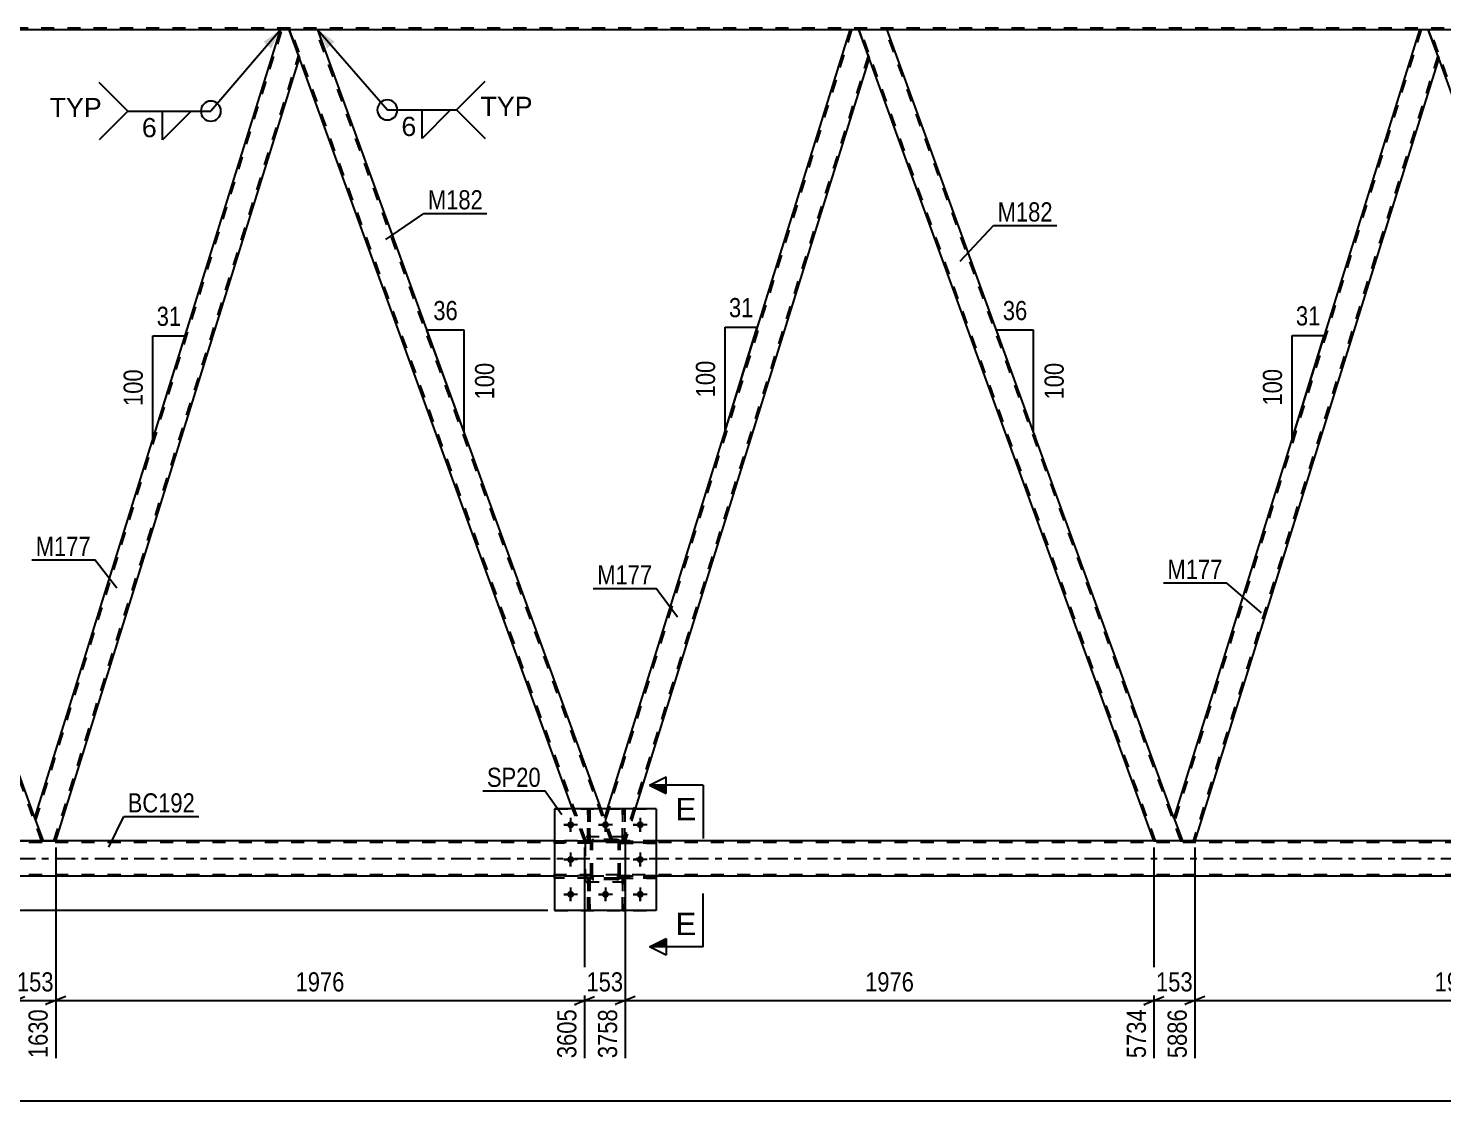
# Model space of a CAD drawing. Header units: millimetres. Extents: x 0 to 841, y 0 to 594.
# Drawn here: x 165.1 to 376.5, y 268.5 to 428.7 of the extents above; entities that cross this region are included whole.
import ezdxf

# ---------------------------------------------------------------- set-up
doc = ezdxf.new("R2010")
doc.units = ezdxf.units.MM
doc.linetypes.add('DXK_LINE_DOT2', pattern=[3.9198, 1.9599, -1.9599])
doc.linetypes.add('DXK_LINE_DOT3', pattern=[5.9187, 2.979, -0.9799, 0.9799, -0.9799])
doc.styles.add('Arial', font='ARIAL.TTF', dxfattribs={"height": 0.2})
doc.styles.add('Arial Narrow', font='ARIALN.TTF', dxfattribs={"height": 0.2})

# ---------------------------------------------------------------- blocks, each defined once
blk = doc.blocks.new('Part-122573991-3343 - 3261')
at = {"color": 7, "linetype": 'DXK_LINE_DOT2'}
for p, q in [((253.9, 296.91), (253.9, 301.74)), ((253.9, 301.74), (254.22, 301.74)), ((253.9, 301.14), (254.22, 301.14)), ((254.22, 301.74), (254.22, 296.91)), ((254.22, 296.91), (253.9, 296.91))]:
    blk.add_line(p, q, dxfattribs=at)
blk = doc.blocks.new('Part-122573991-3273 - 3261')
at = {"color": 7, "linetype": 'DXK_LINE_DOT2'}
for p, q in [((254.22, 301.74), (253.9, 301.74)), ((253.9, 301.74), (253.9, 296.91)), ((253.9, 301.14), (254.22, 301.14)), ((254.22, 296.91), (254.22, 301.74)), ((253.9, 296.91), (254.22, 296.91))]:
    blk.add_line(p, q, dxfattribs=at)
blk = doc.blocks.new('Part-122573991-3331 - 3261')
at = {"color": 7, "linetype": 'DXK_LINE_DOT2'}
for p, q in [((249.14, 302.07), (243.74, 302.07)), ((243.74, 301.75), (243.74, 302.07)), ((249.14, 301.75), (243.74, 301.75)), ((248.54, 301.75), (248.54, 302.07)), ((249.14, 302.07), (249.14, 301.75))]:
    blk.add_line(p, q, dxfattribs=at)
blk = doc.blocks.new('Part-122573991-3268 - 3261')
at = {"color": 7, "linetype": 'DXK_LINE_DOT2'}
for p, q in [((249.14, 307.27), (243.74, 307.27)), ((243.74, 307.27), (243.74, 306.95)), ((249.14, 306.95), (243.74, 306.95)), ((248.54, 306.95), (248.54, 307.27)), ((249.14, 306.95), (249.14, 307.27))]:
    blk.add_line(p, q, dxfattribs=at)
blk = doc.blocks.new('Part-122573991-3269 - 3261')
at = {"color": 7, "linetype": 'DXK_LINE_DOT2'}
for p, q in [((249.14, 302.07), (243.74, 302.07)), ((243.74, 302.07), (243.74, 301.75)), ((249.14, 301.75), (243.74, 301.75)), ((248.54, 301.75), (248.54, 302.07)), ((249.14, 301.75), (249.14, 302.07))]:
    blk.add_line(p, q, dxfattribs=at)
blk = doc.blocks.new('Part-122573991-3279 - 3261')
at = {"color": 2, "linetype": 'Continuous'}
for p, q in [((258.94, 312.11), (243.74, 312.11)), ((243.74, 312.11), (243.74, 296.91)), ((258.94, 312.11), (258.94, 296.91)), ((258.94, 296.91), (243.74, 296.91))]:
    blk.add_line(p, q, dxfattribs=at)
blk = doc.blocks.new('Bolt-122573991-3392 - 3261')
at = {"linetype": 'Continuous'}
for points in [[(246.66, 309.71, -1), (245.62, 309.71, -1)], [(251.86, 309.71, -1), (250.82, 309.71, -1)], [(257.06, 309.71, -1), (256.02, 309.71, -1)], [(246.66, 304.51, -1), (245.62, 304.51, -1)], [(257.06, 304.51, -1), (256.02, 304.51, -1)], [(246.66, 299.31, -1), (245.62, 299.31, -1)], [(251.86, 299.31, -1), (250.82, 299.31, -1)], [(257.06, 299.31, -1), (256.02, 299.31, -1)]]:
    blk.add_hatch(color=1, dxfattribs=at).paths.add_polyline_path(points)
at = {"color": 1, "linetype": 'Continuous'}
for p, q in [((247.18, 309.71), (245.1, 309.71)), ((246.14, 310.75), (246.14, 308.67)), ((252.38, 309.71), (250.3, 309.71)), ((251.34, 310.75), (251.34, 308.67)), ((257.58, 309.71), (255.5, 309.71)), ((256.54, 310.75), (256.54, 308.67)), ((247.18, 304.51), (245.1, 304.51)), ((246.14, 305.55), (246.14, 303.47)), ((257.58, 304.51), (255.5, 304.51)), ((256.54, 305.55), (256.54, 303.47)), ((246.14, 300.35), (246.14, 298.27)), ((251.34, 300.35), (251.34, 298.27)), ((256.54, 300.35), (256.54, 298.27)), ((247.18, 299.31), (245.1, 299.31)), ((252.38, 299.31), (250.3, 299.31)), ((257.58, 299.31), (255.5, 299.31))]:
    blk.add_line(p, q, dxfattribs=at)
blk = doc.blocks.new('Part-122573991-3328 - 3261')
at = {"color": 7, "linetype": 'DXK_LINE_DOT2'}
for p, q in [((249.14, 307.27), (243.74, 307.27)), ((243.74, 306.95), (243.74, 307.27)), ((249.14, 306.95), (243.74, 306.95)), ((248.54, 306.95), (248.54, 307.27)), ((249.14, 307.27), (249.14, 306.95))]:
    blk.add_line(p, q, dxfattribs=at)
blk = doc.blocks.new('Part-122573991-3353 - 3261')
at = {"color": 2, "linetype": 'Continuous'}
blk.add_line((254.22, 312.11), (253.9, 312.11), dxfattribs=at)
at = {"color": 7, "linetype": 'DXK_LINE_DOT2'}
for p, q in [((253.9, 312.11), (253.9, 307.26)), ((254.22, 307.26), (254.22, 312.11)), ((253.9, 307.86), (254.22, 307.86)), ((253.9, 307.26), (254.22, 307.26))]:
    blk.add_line(p, q, dxfattribs=at)
blk = doc.blocks.new('Part-122573991-3282 - 3261')
at = {"color": 2, "linetype": 'Continuous'}
blk.add_line((249.02, 312.11), (248.7, 312.11), dxfattribs=at)
at = {"color": 7, "linetype": 'DXK_LINE_DOT2'}
for p, q in [((248.7, 312.11), (248.7, 307.26)), ((249.02, 307.26), (249.02, 312.11)), ((248.7, 307.86), (249.02, 307.86)), ((248.7, 307.26), (249.02, 307.26))]:
    blk.add_line(p, q, dxfattribs=at)
blk = doc.blocks.new('Part-122573991-3664 - 3261')
at = {"color": 2, "linetype": 'Continuous'}
for p, q in [((208.33, 428.51), (204.07, 428.51)), ((250.7, 312.11), (208.33, 428.51)), ((246.44, 312.11), (205.62, 424.26))]:
    blk.add_line(p, q, dxfattribs=at)
at = {"color": 7, "linetype": 'DXK_LINE_DOT2'}
for p, q in [((204.07, 428.51), (205.62, 424.26)), ((248.45, 307.29), (204.33, 428.51)), ((252.19, 307.29), (208.07, 428.51)), ((248.19, 307.29), (246.44, 312.11)), ((252.45, 307.29), (250.7, 312.11)), ((252.45, 307.29), (248.19, 307.29))]:
    blk.add_line(p, q, dxfattribs=at)
blk = doc.blocks.new('Part-122573991-3295 - 3261')
at = {"color": 7, "linetype": 'DXK_LINE_DOT2'}
for p, q in [((249.14, 307.03), (249.18, 307.21)), ((249.18, 307.21), (249.14, 307.03)), ((249.14, 301.99), (249.14, 307.03)), ((249.38, 307.03), (249.4, 307.12)), ((249.38, 301.99), (249.38, 307.03)), ((249.4, 307.12), (249.45, 307.2)), ((249.44, 307.47), (249.62, 307.51)), ((249.62, 307.51), (249.44, 307.47)), ((249.45, 307.2), (249.53, 307.25)), ((249.53, 307.25), (249.62, 307.27)), ((253.06, 307.51), (249.62, 307.51)), ((249.62, 307.27), (253.06, 307.27)), ((253.06, 307.51), (253.25, 307.47)), ((253.25, 307.47), (253.06, 307.51)), ((253.06, 307.27), (253.16, 307.25)), ((253.16, 307.25), (253.23, 307.2)), ((253.23, 307.2), (253.29, 307.12)), ((253.29, 307.12), (253.3, 307.03)), ((253.3, 301.99), (253.3, 307.03)), ((253.51, 307.21), (253.54, 307.03)), ((253.54, 307.03), (253.51, 307.21)), ((253.54, 301.99), (253.54, 307.03)), ((249.18, 301.8), (249.14, 301.99)), ((249.14, 301.99), (249.18, 301.8)), ((249.4, 301.9), (249.38, 301.99)), ((249.45, 301.82), (249.4, 301.9)), ((249.62, 301.51), (249.44, 301.54)), ((249.44, 301.54), (249.62, 301.51)), ((249.53, 301.77), (249.45, 301.82)), ((249.62, 301.75), (249.53, 301.77)), ((253.06, 301.75), (249.62, 301.75)), ((253.06, 301.51), (249.62, 301.51)), ((253.16, 301.77), (253.06, 301.75)), ((253.25, 301.54), (253.06, 301.51)), ((253.06, 301.51), (253.25, 301.54)), ((253.23, 301.82), (253.16, 301.77)), ((253.29, 301.9), (253.23, 301.82)), ((253.3, 301.99), (253.29, 301.9)), ((253.54, 301.99), (253.51, 301.8)), ((253.51, 301.8), (253.54, 301.99))]:
    blk.add_line(p, q, dxfattribs=at)
at = {"color": 7, "linetype": 'DXK_LINE_DOT3'}
blk.add_line((251.34, 304.51), (251.34, 304.51), dxfattribs=at)
at = {"color": 7, "linetype": 'DXK_LINE_DOT2'}
for centre, start, end in [((249.62, 307.03), 112.5, 157.5), ((249.62, 307.03), 112.5, 157.5), ((253.06, 307.03), 22.5, 67.5), ((253.06, 307.03), 22.5, 67.5), ((249.62, 301.99), 202.5, 247.5), ((249.62, 301.99), 202.5, 247.5), ((253.06, 301.99), 292.5, 337.5), ((253.06, 301.99), 292.5, 337.5)]:
    blk.add_arc(centre, 0.48, start, end, dxfattribs=at)
blk = doc.blocks.new('Part-122573991-3302 - 3261')
at = {"color": 7, "linetype": 'DXK_LINE_DOT2'}
for p, q in [((253.54, 306.95), (253.54, 307.27)), ((253.54, 307.27), (258.94, 307.27)), ((258.94, 306.95), (253.54, 306.95)), ((254.14, 306.95), (254.14, 307.27)), ((258.94, 307.27), (258.94, 306.95))]:
    blk.add_line(p, q, dxfattribs=at)
blk = doc.blocks.new('Part-122573991-3306 - 3261')
at = {"color": 7, "linetype": 'DXK_LINE_DOT2'}
for p, q in [((243.74, 312.11), (258.94, 312.11)), ((243.74, 312.11), (243.74, 296.91)), ((258.94, 312.11), (258.94, 296.91)), ((243.74, 296.91), (258.94, 296.91))]:
    blk.add_line(p, q, dxfattribs=at)
blk = doc.blocks.new('Part-122573991-3307 - 3261')
at = {"color": 7, "linetype": 'DXK_LINE_DOT2'}
for p, q in [((249.14, 307.03), (249.18, 307.21)), ((249.18, 307.21), (249.14, 307.03)), ((249.14, 301.99), (249.14, 307.03)), ((249.38, 307.03), (249.4, 307.12)), ((249.38, 301.99), (249.38, 307.03)), ((249.4, 307.12), (249.45, 307.2)), ((249.44, 307.47), (249.62, 307.51)), ((249.62, 307.51), (249.44, 307.47)), ((249.45, 307.2), (249.53, 307.25)), ((249.53, 307.25), (249.62, 307.27)), ((253.06, 307.51), (249.62, 307.51)), ((249.62, 307.27), (253.06, 307.27)), ((253.06, 307.51), (253.25, 307.47)), ((253.25, 307.47), (253.06, 307.51)), ((253.06, 307.27), (253.16, 307.25)), ((253.16, 307.25), (253.23, 307.2)), ((253.23, 307.2), (253.29, 307.12)), ((253.29, 307.12), (253.3, 307.03)), ((253.3, 301.99), (253.3, 307.03)), ((253.51, 307.21), (253.54, 307.03)), ((253.54, 307.03), (253.51, 307.21)), ((253.54, 301.99), (253.54, 307.03)), ((249.18, 301.8), (249.14, 301.99)), ((249.14, 301.99), (249.18, 301.8)), ((249.4, 301.9), (249.38, 301.99)), ((249.45, 301.82), (249.4, 301.9)), ((249.62, 301.51), (249.44, 301.54)), ((249.44, 301.54), (249.62, 301.51)), ((249.53, 301.77), (249.45, 301.82)), ((249.62, 301.75), (249.53, 301.77)), ((253.06, 301.75), (249.62, 301.75)), ((253.06, 301.51), (249.62, 301.51)), ((253.16, 301.77), (253.06, 301.75)), ((253.25, 301.54), (253.06, 301.51)), ((253.06, 301.51), (253.25, 301.54)), ((253.23, 301.82), (253.16, 301.77)), ((253.29, 301.9), (253.23, 301.82)), ((253.3, 301.99), (253.29, 301.9)), ((253.54, 301.99), (253.51, 301.8)), ((253.51, 301.8), (253.54, 301.99))]:
    blk.add_line(p, q, dxfattribs=at)
at = {"color": 7, "linetype": 'DXK_LINE_DOT3'}
blk.add_line((251.34, 304.51), (251.34, 304.51), dxfattribs=at)
at = {"color": 7, "linetype": 'DXK_LINE_DOT2'}
for centre, start, end in [((249.62, 307.03), 112.5, 157.5), ((249.62, 307.03), 112.5, 157.5), ((253.06, 307.03), 22.5, 67.5), ((253.06, 307.03), 22.5, 67.5), ((249.62, 301.99), 202.5, 247.5), ((249.62, 301.99), 202.5, 247.5), ((253.06, 301.99), 292.5, 337.5), ((253.06, 301.99), 292.5, 337.5)]:
    blk.add_arc(centre, 0.48, start, end, dxfattribs=at)
blk = doc.blocks.new('Part-122573991-3308 - 3261')
at = {"color": 7, "linetype": 'DXK_LINE_DOT2'}
for p, q in [((254.34, 307.91), (248.34, 307.91)), ((248.34, 301.11), (248.34, 307.91)), ((254.34, 301.11), (254.34, 307.91)), ((254.34, 301.11), (248.34, 301.11))]:
    blk.add_line(p, q, dxfattribs=at)
blk = doc.blocks.new('Part-122573991-3391 - 3261')
at = {"color": 7, "linetype": 'DXK_LINE_DOT2'}
for p, q in [((756.93, 428.75), (58.4, 428.75)), ((208.33, 428.51), (202.75, 428.51)), ((719.13, 428.51), (287.89, 428.51)), ((293.46, 428.51), (287.89, 428.51)), ((378.6, 428.51), (373.02, 428.51))]:
    blk.add_line(p, q, dxfattribs=at)
at = {"color": 2, "linetype": 'Continuous'}
for p, q in [((202.75, 428.51), (123.2, 428.51)), ((287.89, 428.51), (208.33, 428.51)), ((373.02, 428.51), (293.46, 428.51))]:
    blk.add_line(p, q, dxfattribs=at)
blk = doc.blocks.new('Part-122573991-3316 - 3261')
at = {"color": 7, "linetype": 'DXK_LINE_DOT2'}
for p, q in [((258.94, 307.27), (253.54, 307.27)), ((253.54, 307.27), (253.54, 306.95)), ((253.54, 306.95), (258.94, 306.95)), ((254.14, 306.95), (254.14, 307.27)), ((258.94, 306.95), (258.94, 307.27))]:
    blk.add_line(p, q, dxfattribs=at)
blk = doc.blocks.new('Part-122573991-3432 - 3261')
at = {"color": 7, "linetype": 'DXK_LINE_DOT2'}
for p, q in [((254.34, 307.91), (248.34, 307.91)), ((248.34, 301.11), (248.34, 307.91)), ((254.34, 301.11), (254.34, 307.91)), ((254.34, 301.11), (248.34, 301.11))]:
    blk.add_line(p, q, dxfattribs=at)
blk = doc.blocks.new('Part-122573991-3319 - 3261')
at = {"color": 7, "linetype": 'DXK_LINE_DOT2'}
for p, q in [((258.94, 302.07), (253.54, 302.07)), ((253.54, 302.07), (253.54, 301.75)), ((253.54, 301.75), (258.94, 301.75)), ((254.14, 301.75), (254.14, 302.07)), ((258.94, 301.75), (258.94, 302.07))]:
    blk.add_line(p, q, dxfattribs=at)
blk = doc.blocks.new('Part-122573991-3322 - 3261')
at = {"color": 7, "linetype": 'DXK_LINE_DOT2'}
for p, q in [((248.7, 307.26), (248.7, 312.11)), ((248.7, 312.11), (249.02, 312.11)), ((249.02, 312.11), (249.02, 307.26)), ((248.7, 307.86), (249.02, 307.86)), ((249.02, 307.26), (248.7, 307.26))]:
    blk.add_line(p, q, dxfattribs=at)
blk = doc.blocks.new('Part-122573991-3325 - 3261')
at = {"color": 7, "linetype": 'DXK_LINE_DOT2'}
for p, q in [((253.54, 301.75), (253.54, 302.07)), ((253.54, 302.07), (258.94, 302.07)), ((258.94, 301.75), (253.54, 301.75)), ((254.14, 301.75), (254.14, 302.07)), ((258.94, 302.07), (258.94, 301.75))]:
    blk.add_line(p, q, dxfattribs=at)
blk = doc.blocks.new('Part-122573991-3338 - 3261')
at = {"color": 7, "linetype": 'DXK_LINE_DOT2'}
for p, q in [((249.02, 301.74), (248.7, 301.74)), ((248.7, 301.74), (248.7, 296.91)), ((248.7, 301.14), (249.02, 301.14)), ((249.02, 296.91), (249.02, 301.74)), ((248.7, 296.91), (249.02, 296.91))]:
    blk.add_line(p, q, dxfattribs=at)
blk = doc.blocks.new('Part-122573991-3349 - 3261')
at = {"color": 7, "linetype": 'DXK_LINE_DOT2'}
for p, q in [((253.9, 307.26), (253.9, 312.11)), ((253.9, 312.11), (254.22, 312.11)), ((254.22, 312.11), (254.22, 307.26)), ((253.9, 307.86), (254.22, 307.86)), ((254.22, 307.26), (253.9, 307.26))]:
    blk.add_line(p, q, dxfattribs=at)
blk = doc.blocks.new('Part-122573991-3360 - 3261')
at = {"color": 2, "linetype": 'Continuous'}
for p, q in [((293.46, 428.51), (289.21, 428.51)), ((336.32, 310.76), (293.46, 428.51)), ((333.33, 307.29), (290.75, 424.26))]:
    blk.add_line(p, q, dxfattribs=at)
at = {"color": 7, "linetype": 'DXK_LINE_DOT2'}
for p, q in [((289.21, 428.51), (290.75, 424.26)), ((333.58, 307.29), (289.46, 428.51)), ((337.33, 307.29), (293.21, 428.51)), ((337.58, 307.29), (336.32, 310.76)), ((333.33, 307.29), (337.58, 307.29))]:
    blk.add_line(p, q, dxfattribs=at)
blk = doc.blocks.new('Part-122573991-3374 - 3261')
at = {"color": 7, "linetype": 'DXK_LINE_DOT2'}
for p, q in [((248.7, 296.91), (248.7, 301.74)), ((248.7, 301.74), (249.02, 301.74)), ((248.7, 301.14), (249.02, 301.14)), ((249.02, 301.74), (249.02, 296.91)), ((249.02, 296.91), (248.7, 296.91))]:
    blk.add_line(p, q, dxfattribs=at)
blk = doc.blocks.new('Part-122573991-3397 - 3261')
at = {"color": 2, "linetype": 'Continuous'}
for p, q in [((123.2, 428.51), (118.94, 428.51)), ((118.94, 428.51), (163.06, 307.29)), ((166.05, 310.76), (123.2, 428.51))]:
    blk.add_line(p, q, dxfattribs=at)
at = {"color": 7, "linetype": 'DXK_LINE_DOT2'}
for p, q in [((163.31, 307.29), (119.19, 428.51)), ((167.06, 307.29), (122.94, 428.51)), ((167.32, 307.29), (166.05, 310.76)), ((163.06, 307.29), (167.32, 307.29))]:
    blk.add_line(p, q, dxfattribs=at)
blk = doc.blocks.new('Part-122573991-3416 - 3261')
at = {"color": 2, "linetype": 'Continuous'}
for p, q in [((243.74, 307.29), (103.97, 307.29)), ((499.15, 307.29), (258.94, 307.29)), ((243.74, 302.01), (103.97, 302.01)), ((499.15, 302.01), (258.94, 302.01))]:
    blk.add_line(p, q, dxfattribs=at)
at = {"color": 7, "linetype": 'DXK_LINE_DOT2'}
for p, q in [((778.62, 307.05), (103.97, 307.05)), ((258.94, 307.29), (243.74, 307.29)), ((778.62, 302.25), (103.97, 302.25)), ((258.94, 302.01), (243.74, 302.01))]:
    blk.add_line(p, q, dxfattribs=at)
at = {"color": 7, "linetype": 'DXK_LINE_DOT3'}
blk.add_line((103.97, 304.65), (778.62, 304.65), dxfattribs=at)
blk = doc.blocks.new('Part-122573991-3606 - 3261')
at = {"color": 2, "linetype": 'Continuous'}
for p, q in [((378.6, 428.51), (374.34, 428.51)), ((421.45, 310.76), (378.6, 428.51)), ((418.46, 307.29), (375.89, 424.26))]:
    blk.add_line(p, q, dxfattribs=at)
at = {"color": 7, "linetype": 'DXK_LINE_DOT2'}
for p, q in [((374.34, 428.51), (375.89, 424.26)), ((418.72, 307.29), (374.6, 428.51)), ((422.46, 307.29), (378.34, 428.51)), ((422.72, 307.29), (421.45, 310.76)), ((418.46, 307.29), (422.72, 307.29))]:
    blk.add_line(p, q, dxfattribs=at)
blk = doc.blocks.new('Part-122573991-3659 - 3261')
at = {"color": 7, "linetype": 'DXK_LINE_DOT2'}
for p, q in [((288.14, 428.51), (251.32, 310.39)), ((290.62, 424.63), (254.04, 307.29)), ((251.61, 312.11), (251.19, 310.76)), ((255.8, 312.11), (254.29, 307.29)), ((252.45, 307.29), (251.19, 310.76)), ((254.29, 307.29), (252.45, 307.29))]:
    blk.add_line(p, q, dxfattribs=at)
at = {"color": 2, "linetype": 'Continuous'}
for p, q in [((287.89, 428.51), (251.61, 312.11)), ((289.21, 428.51), (287.89, 428.51)), ((290.75, 424.26), (289.21, 428.51)), ((290.75, 424.26), (255.8, 312.11))]:
    blk.add_line(p, q, dxfattribs=at)
blk = doc.blocks.new('Part-122573991-3669 - 3261')
at = {"color": 2, "linetype": 'Continuous'}
for p, q in [((166.05, 310.76), (202.75, 428.51)), ((204.07, 428.51), (202.75, 428.51)), ((205.62, 424.26), (204.07, 428.51)), ((169.16, 307.29), (205.62, 424.26)), ((167.32, 307.29), (166.05, 310.76))]:
    blk.add_line(p, q, dxfattribs=at)
at = {"color": 7, "linetype": 'DXK_LINE_DOT2'}
for p, q in [((166.19, 310.39), (203.01, 428.51)), ((168.91, 307.29), (205.48, 424.63)), ((167.32, 307.29), (169.16, 307.29))]:
    blk.add_line(p, q, dxfattribs=at)
blk = doc.blocks.new('Bolt-122573991-3686 - 3261')
at = {"color": 1, "linetype": 'Continuous'}
for p, q in [((245.1, 309.71), (245.8, 309.71)), ((246.14, 310.75), (246.14, 310.06)), ((246.14, 308.67), (246.14, 309.36)), ((247.18, 309.71), (246.49, 309.71)), ((250.3, 309.71), (251, 309.71)), ((251.34, 310.75), (251.34, 310.06)), ((251.34, 308.67), (251.34, 309.36)), ((252.38, 309.71), (251.69, 309.71)), ((255.5, 309.71), (256.2, 309.71)), ((256.54, 310.75), (256.54, 310.06)), ((256.54, 308.67), (256.54, 309.36)), ((257.58, 309.71), (256.89, 309.71)), ((245.1, 304.51), (245.8, 304.51)), ((246.14, 305.55), (246.14, 304.86)), ((247.18, 304.51), (246.49, 304.51)), ((255.5, 304.51), (256.2, 304.51)), ((256.54, 305.55), (256.54, 304.86)), ((257.58, 304.51), (256.89, 304.51)), ((246.14, 303.47), (246.14, 304.16)), ((256.54, 303.47), (256.54, 304.16)), ((246.14, 300.35), (246.14, 299.66)), ((251.34, 300.35), (251.34, 299.66)), ((256.54, 300.35), (256.54, 299.66)), ((245.1, 299.31), (245.8, 299.31)), ((246.14, 298.27), (246.14, 298.96)), ((247.18, 299.31), (246.49, 299.31)), ((250.3, 299.31), (251, 299.31)), ((251.34, 298.27), (251.34, 298.96)), ((252.38, 299.31), (251.69, 299.31)), ((255.5, 299.31), (256.2, 299.31)), ((256.54, 298.27), (256.54, 298.96)), ((257.58, 299.31), (256.89, 299.31))]:
    blk.add_line(p, q, dxfattribs=at)
blk = doc.blocks.new('Part-122573991-3691 - 3261')
at = {"color": 2, "linetype": 'Continuous'}
for p, q in [((373.02, 428.51), (336.32, 310.76)), ((374.34, 428.51), (373.02, 428.51)), ((375.89, 424.26), (374.34, 428.51)), ((375.89, 424.26), (339.43, 307.29)), ((336.32, 310.76), (337.58, 307.29))]:
    blk.add_line(p, q, dxfattribs=at)
at = {"color": 7, "linetype": 'DXK_LINE_DOT2'}
for p, q in [((373.27, 428.51), (336.46, 310.39)), ((375.75, 424.63), (339.18, 307.29)), ((339.43, 307.29), (337.58, 307.29))]:
    blk.add_line(p, q, dxfattribs=at)
blk = doc.blocks.new('AngleDimension-122573991-4402 - 3261')
at = {"color": 7, "linetype": 'Continuous'}
for p, q in [((269.22, 384.07), (274.04, 384.07)), ((269.22, 368.6), (274.04, 384.07)), ((269.22, 368.6), (269.22, 384.07)), ((271.74, 376.71), (274.04, 384.07))]:
    blk.add_line(p, q, dxfattribs=at)
at = {"color": 0}
for points in [[(274.05, 384.97), (274.05, 389.17), (269.2, 389.17), (269.2, 384.97)], [(268.32, 379.68), (264.12, 379.68), (264.12, 372.99), (268.32, 372.99)]]:
    blk.add_wipeout(points, dxfattribs=at)
at = {"color": 3, "style": 'Arial Narrow'}
blk.add_text('31', height=2.863, dxfattribs=at).set_placement((269.8, 385.57))
blk.add_text('100', height=2.863, rotation=90.0002, dxfattribs=at).set_placement((267.72, 373.59))
blk = doc.blocks.new('StraightDimension-122573991-4017 - 3261')
at = {"color": 7, "linetype": 'Continuous'}
for p, q in [((163.06, 306.29), (163.06, 274.83)), ((169.16, 306.29), (169.16, 274.83)), ((161.56, 282.85), (164.56, 284.05)), ((163.06, 283.45), (169.16, 283.45)), ((170.66, 284.05), (167.66, 282.85))]:
    blk.add_line(p, q, dxfattribs=at)
at = {"color": 0}
blk.add_wipeout([(169.45, 284.2), (169.45, 288.4), (162.77, 288.4), (162.77, 284.2)], dxfattribs=at)
at = {"color": 0, "linetype": 'Continuous'}
blk.add_wipeout([(168.56, 282.75), (164.36, 282.75), (164.36, 274.23), (168.56, 274.23)], dxfattribs=at)
at = {"color": 3, "style": 'Arial Narrow'}
blk.add_text('153', height=2.863, dxfattribs=at).set_placement((163.37, 284.8))
at = {"color": 3, "linetype": 'Continuous', "style": 'Arial Narrow'}
blk.add_text('1630', height=2.863, rotation=90.0002, dxfattribs=at).set_placement((167.96, 274.83))
blk = doc.blocks.new('AngleDimension-122573991-3747 - 3261')
at = {"color": 7, "linetype": 'Continuous'}
for p, q in [((183.68, 382.77), (188.5, 382.77)), ((183.68, 367.31), (188.5, 382.77)), ((183.68, 367.31), (183.68, 382.77)), ((186.61, 376.71), (188.5, 382.77))]:
    blk.add_line(p, q, dxfattribs=at)
at = {"color": 0}
for points in [[(188.52, 383.67), (188.52, 387.87), (183.66, 387.87), (183.66, 383.67)], [(182.78, 378.38), (178.58, 378.38), (178.58, 371.7), (182.78, 371.7)]]:
    blk.add_wipeout(points, dxfattribs=at)
at = {"color": 3, "style": 'Arial Narrow'}
blk.add_text('31', height=2.863, dxfattribs=at).set_placement((184.26, 384.27))
blk.add_text('100', height=2.863, rotation=90.0002, dxfattribs=at).set_placement((182.18, 372.3))
blk = doc.blocks.new('StraightDimension-122573991-3758 - 3261')
at = {"color": 7, "linetype": 'Continuous'}
for p, q in [((169.16, 306.29), (169.16, 274.83)), ((248.19, 306.29), (248.19, 274.83)), ((170.66, 284.05), (167.66, 282.85)), ((169.16, 283.45), (248.19, 283.45)), ((246.69, 282.85), (249.69, 284.05))]:
    blk.add_line(p, q, dxfattribs=at)
at = {"color": 0}
blk.add_wipeout([(212.93, 284.2), (212.93, 288.4), (204.42, 288.4), (204.42, 284.2)], dxfattribs=at)
at = {"color": 0, "linetype": 'Continuous'}
blk.add_wipeout([(247.59, 282.75), (243.39, 282.75), (243.39, 274.23), (247.59, 274.23)], dxfattribs=at)
at = {"color": 3, "style": 'Arial Narrow'}
blk.add_text('1976', height=2.863, dxfattribs=at).set_placement((205.02, 284.8))
at = {"color": 3, "linetype": 'Continuous', "style": 'Arial Narrow'}
blk.add_text('3605', height=2.863, rotation=90.0002, dxfattribs=at).set_placement((246.99, 274.83))
blk = doc.blocks.new('StraightDimension-122573991-3777 - 3261')
at = {"color": 7, "linetype": 'Continuous'}
for p, q in [((248.19, 306.29), (248.19, 274.83)), ((254.29, 306.29), (254.29, 274.83)), ((246.69, 282.85), (249.69, 284.05)), ((248.19, 283.45), (254.29, 283.45)), ((255.79, 284.05), (252.79, 282.85))]:
    blk.add_line(p, q, dxfattribs=at)
at = {"color": 0}
blk.add_wipeout([(254.59, 284.2), (254.59, 288.4), (247.9, 288.4), (247.9, 284.2)], dxfattribs=at)
at = {"color": 0, "linetype": 'Continuous'}
blk.add_wipeout([(253.69, 282.75), (249.49, 282.75), (249.49, 274.23), (253.69, 274.23)], dxfattribs=at)
at = {"color": 3, "style": 'Arial Narrow'}
blk.add_text('153', height=2.863, dxfattribs=at).set_placement((248.5, 284.8))
at = {"color": 3, "linetype": 'Continuous', "style": 'Arial Narrow'}
blk.add_text('3758', height=2.863, rotation=90.0002, dxfattribs=at).set_placement((253.09, 274.83))
blk = doc.blocks.new('StraightDimension-122573991-3796 - 3261')
at = {"color": 7, "linetype": 'Continuous'}
for p, q in [((254.29, 306.29), (254.29, 274.83)), ((333.33, 306.29), (333.33, 274.83)), ((255.79, 284.05), (252.79, 282.85)), ((254.29, 283.45), (333.33, 283.45)), ((331.83, 282.85), (334.83, 284.05))]:
    blk.add_line(p, q, dxfattribs=at)
at = {"color": 0}
blk.add_wipeout([(298.07, 284.2), (298.07, 288.4), (289.55, 288.4), (289.55, 284.2)], dxfattribs=at)
at = {"color": 0, "linetype": 'Continuous'}
blk.add_wipeout([(332.73, 282.75), (328.53, 282.75), (328.53, 274.23), (332.73, 274.23)], dxfattribs=at)
at = {"color": 3, "style": 'Arial Narrow'}
blk.add_text('1976', height=2.863, dxfattribs=at).set_placement((290.15, 284.8))
at = {"color": 3, "linetype": 'Continuous', "style": 'Arial Narrow'}
blk.add_text('5734', height=2.863, rotation=90.0002, dxfattribs=at).set_placement((332.13, 274.83))
blk = doc.blocks.new('StraightDimension-122573991-3815 - 3261')
at = {"color": 7, "linetype": 'Continuous'}
for p, q in [((333.33, 306.29), (333.33, 274.83)), ((339.43, 306.29), (339.43, 274.83)), ((331.83, 282.85), (334.83, 284.05)), ((333.33, 283.45), (339.43, 283.45)), ((340.93, 284.05), (337.93, 282.85))]:
    blk.add_line(p, q, dxfattribs=at)
at = {"color": 0}
blk.add_wipeout([(339.72, 284.2), (339.72, 288.4), (333.04, 288.4), (333.04, 284.2)], dxfattribs=at)
at = {"color": 0, "linetype": 'Continuous'}
blk.add_wipeout([(338.83, 282.75), (334.63, 282.75), (334.63, 274.23), (338.83, 274.23)], dxfattribs=at)
at = {"color": 3, "style": 'Arial Narrow'}
blk.add_text('153', height=2.863, dxfattribs=at).set_placement((333.64, 284.8))
at = {"color": 3, "linetype": 'Continuous', "style": 'Arial Narrow'}
blk.add_text('5886', height=2.863, rotation=90.0002, dxfattribs=at).set_placement((338.23, 274.83))
blk = doc.blocks.new('StraightDimension-122573991-3834 - 3261')
at = {"color": 7, "linetype": 'Continuous'}
for p, q in [((339.43, 306.29), (339.43, 274.83)), ((418.46, 306.29), (418.46, 274.83)), ((340.93, 284.05), (337.93, 282.85)), ((339.43, 283.45), (418.46, 283.45)), ((416.96, 282.85), (419.96, 284.05))]:
    blk.add_line(p, q, dxfattribs=at)
at = {"color": 0}
blk.add_wipeout([(383.2, 284.2), (383.2, 288.4), (374.69, 288.4), (374.69, 284.2)], dxfattribs=at)
at = {"color": 0, "linetype": 'Continuous'}
blk.add_wipeout([(417.86, 282.75), (413.66, 282.75), (413.66, 274.23), (417.86, 274.23)], dxfattribs=at)
at = {"color": 3, "style": 'Arial Narrow'}
blk.add_text('1976', height=2.863, dxfattribs=at).set_placement((375.29, 284.8))
at = {"color": 3, "linetype": 'Continuous', "style": 'Arial Narrow'}
blk.add_text('7862', height=2.863, rotation=90.0002, dxfattribs=at).set_placement((417.26, 274.83))
blk = doc.blocks.new('StraightDimension-122573991-4049 - 3261')
at = {"color": 7, "linetype": 'Continuous'}
blk.add_line((57.76, 268.47), (795.24, 268.47), dxfattribs=at)
blk = doc.blocks.new('AngleDimension-122573991-10618 - 3261')
at = {"color": 7, "linetype": 'Continuous'}
for p, q in [((230.21, 383.63), (224.66, 383.63)), ((230.21, 368.4), (224.66, 383.63)), ((230.21, 368.4), (230.21, 383.63)), ((230.47, 367.68), (230.21, 368.4))]:
    blk.add_line(p, q, dxfattribs=at)
at = {"color": 0}
for points in [[(229.86, 384.53), (229.86, 388.73), (225.01, 388.73), (225.01, 384.53)], [(235.31, 379.36), (231.11, 379.36), (231.11, 372.67), (235.31, 372.67)]]:
    blk.add_wipeout(points, dxfattribs=at)
at = {"color": 3, "style": 'Arial Narrow'}
blk.add_text('36', height=2.863, dxfattribs=at).set_placement((225.61, 385.13))
blk.add_text('100', height=2.863, rotation=90.0002, dxfattribs=at).set_placement((234.71, 373.27))
blk = doc.blocks.new('AngleDimension-122573991-4681 - 3261')
at = {"color": 7, "linetype": 'Continuous'}
for p, q in [((353.97, 382.83), (358.79, 382.83)), ((353.97, 367.37), (358.79, 382.83)), ((353.97, 367.37), (353.97, 382.83)), ((355.73, 373.02), (358.79, 382.83))]:
    blk.add_line(p, q, dxfattribs=at)
at = {"color": 0}
for points in [[(358.8, 383.73), (358.8, 387.93), (353.95, 387.93), (353.95, 383.73)], [(353.07, 378.44), (348.87, 378.44), (348.87, 371.76), (353.07, 371.76)]]:
    blk.add_wipeout(points, dxfattribs=at)
at = {"color": 3, "style": 'Arial Narrow'}
blk.add_text('31', height=2.863, dxfattribs=at).set_placement((354.55, 384.33))
blk.add_text('100', height=2.863, rotation=90.0002, dxfattribs=at).set_placement((352.47, 372.36))
blk = doc.blocks.new('StraightDimension-122573991-4828 - 3261')
at = {"color": 7, "linetype": 'Continuous'}
blk.add_line((242.74, 296.91), (31.3, 296.91), dxfattribs=at)
blk = doc.blocks.new('AngleDimension-122573991-10632 - 3261')
at = {"color": 7, "linetype": 'Continuous'}
for p, q in [((315.34, 383.63), (309.8, 383.63)), ((315.34, 368.4), (309.8, 383.63)), ((315.34, 368.4), (315.34, 383.63)), ((315.6, 367.68), (315.34, 368.4))]:
    blk.add_line(p, q, dxfattribs=at)
at = {"color": 0}
for points in [[(315, 384.53), (315, 388.73), (310.14, 388.73), (310.14, 384.53)], [(320.44, 379.36), (316.24, 379.36), (316.24, 372.67), (320.44, 372.67)]]:
    blk.add_wipeout(points, dxfattribs=at)
at = {"color": 3, "style": 'Arial Narrow'}
blk.add_text('36', height=2.863, dxfattribs=at).set_placement((310.74, 385.13))
blk.add_text('100', height=2.863, rotation=90.0002, dxfattribs=at).set_placement((319.84, 373.27))
blk = doc.blocks.new('Mark-122573991-3275 - 3261')
at = {"color": 0}
blk.add_wipeout([(241.67, 315.37), (241.67, 318.37), (233.63, 318.37), (233.63, 315.37)], dxfattribs=at)
blk.add_wipeout([(241.67, 315.37), (241.67, 318.37), (233.63, 318.37), (233.63, 315.37)], dxfattribs=at)
at = {"color": 30, "linetype": 'Continuous'}
for p in [(233.03, 314.77), (244.8, 311.18)]:
    blk.add_line(p, (242.27, 314.77), dxfattribs=at)
at = {"color": 3, "style": 'Arial Narrow'}
blk.add_text('SP20', height=2.863, dxfattribs=at).set_placement((233.63, 315.37))
blk = doc.blocks.new('Mark-122573991-3356 - 3261')
at = {"color": 0}
blk.add_wipeout([(318.19, 399.87), (318.19, 402.87), (309.97, 402.87), (309.97, 399.87)], dxfattribs=at)
blk.add_wipeout([(318.19, 399.87), (318.19, 402.87), (309.97, 402.87), (309.97, 399.87)], dxfattribs=at)
at = {"color": 30, "linetype": 'Continuous'}
for p, q in [((304.38, 393.94), (309.37, 399.27)), ((309.37, 399.27), (318.79, 399.27))]:
    blk.add_line(p, q, dxfattribs=at)
at = {"color": 3, "style": 'Arial Narrow'}
blk.add_text('M182', height=2.863, dxfattribs=at).set_placement((309.97, 399.87))
blk = doc.blocks.new('Mark-122573991-3412 - 3261')
at = {"color": 0}
blk.add_wipeout([(189.98, 311.55), (189.98, 314.55), (179.93, 314.55), (179.93, 311.55)], dxfattribs=at)
blk.add_wipeout([(189.98, 311.55), (189.98, 314.55), (179.93, 314.55), (179.93, 311.55)], dxfattribs=at)
at = {"color": 30, "linetype": 'Continuous'}
for p, q in [((177.1, 306.37), (179.33, 310.95)), ((179.33, 310.95), (190.58, 310.95))]:
    blk.add_line(p, q, dxfattribs=at)
at = {"color": 3, "style": 'Arial Narrow'}
blk.add_text('BC192', height=2.863, dxfattribs=at).set_placement((179.93, 311.55))
blk = doc.blocks.new('Mark-122573991-3655 - 3261')
at = {"color": 0}
blk.add_wipeout([(258.33, 345.64), (258.33, 348.64), (250.11, 348.64), (250.11, 345.64)], dxfattribs=at)
blk.add_wipeout([(258.33, 345.64), (258.33, 348.64), (250.11, 348.64), (250.11, 345.64)], dxfattribs=at)
at = {"color": 30, "linetype": 'Continuous'}
for p in [(249.51, 345.04), (262.13, 340.75)]:
    blk.add_line(p, (258.93, 345.04), dxfattribs=at)
at = {"color": 3, "style": 'Arial Narrow'}
blk.add_text('M177', height=2.863, dxfattribs=at).set_placement((250.11, 345.64))
blk = doc.blocks.new('Mark-122573991-3687 - 3261')
at = {"color": 0}
blk.add_wipeout([(343.57, 346.45), (343.57, 349.45), (335.35, 349.45), (335.35, 346.45)], dxfattribs=at)
blk.add_wipeout([(343.57, 346.45), (343.57, 349.45), (335.35, 349.45), (335.35, 346.45)], dxfattribs=at)
at = {"color": 30, "linetype": 'Continuous'}
for p in [(334.75, 345.85), (349.42, 341.4)]:
    blk.add_line(p, (344.17, 345.85), dxfattribs=at)
at = {"color": 3, "style": 'Arial Narrow'}
blk.add_text('M177', height=2.863, dxfattribs=at).set_placement((335.35, 346.45))
blk = doc.blocks.new('Mark-122573991-3660 - 3261')
at = {"color": 0}
blk.add_wipeout([(233.02, 401.69), (233.02, 404.69), (224.8, 404.69), (224.8, 401.69)], dxfattribs=at)
blk.add_wipeout([(233.02, 401.69), (233.02, 404.69), (224.8, 404.69), (224.8, 401.69)], dxfattribs=at)
at = {"color": 30, "linetype": 'Continuous'}
for p, q in [((218.5, 397.16), (224.2, 401.09)), ((224.2, 401.09), (233.62, 401.09))]:
    blk.add_line(p, q, dxfattribs=at)
at = {"color": 3, "style": 'Arial Narrow'}
blk.add_text('M182', height=2.863, dxfattribs=at).set_placement((224.8, 401.69))
blk = doc.blocks.new('Mark-122573991-3665 - 3261')
at = {"color": 0}
blk.add_wipeout([(174.4, 349.89), (174.4, 352.89), (166.18, 352.89), (166.18, 349.89)], dxfattribs=at)
blk.add_wipeout([(174.4, 349.89), (174.4, 352.89), (166.18, 352.89), (166.18, 349.89)], dxfattribs=at)
at = {"color": 30, "linetype": 'Continuous'}
for p in [(165.58, 349.29), (178.29, 345.09)]:
    blk.add_line(p, (175, 349.29), dxfattribs=at)
at = {"color": 3, "style": 'Arial Narrow'}
blk.add_text('M177', height=2.863, dxfattribs=at).set_placement((166.18, 349.89))
blk = doc.blocks.new('WeldMark-122573991-4888 - 3261')
at = {"linetype": 'Continuous'}
blk.add_hatch(color=30, dxfattribs=at).paths.add_polyline_path([(209.73, 425.75), (208.33, 428.51), (210.86, 426.74)])
at = {"color": 30, "linetype": 'Continuous'}
blk.add_line((208.33, 428.51), (218.74, 416.55), dxfattribs=at)
at = {"color": 3, "linetype": 'Continuous'}
for q in [(233.35, 420.83), (233.35, 412.26)]:
    blk.add_line((229.06, 416.55), q, dxfattribs=at)
blk.add_arc((218.74, 416.55), 1.5, 90, 270, dxfattribs=at)
at = {"color": 0}
blk.add_wipeout([(223.26, 412.45), (223.26, 415.85), (220.64, 415.85), (220.64, 412.45)], dxfattribs=at)
at = {"color": 30, "linetype": 'Continuous'}
blk.add_line((218.74, 416.55), (229.06, 416.55), dxfattribs=at)
at = {"color": 3, "linetype": 'Continuous'}
for p, q in [((223.92, 416.55), (228.2, 416.55)), ((228.2, 416.55), (223.92, 412.26)), ((223.92, 412.26), (223.92, 416.55))]:
    blk.add_line(p, q, dxfattribs=at)
blk.add_arc((218.74, 416.55), 1.5, 270, 90, dxfattribs=at)
at = {"color": 3, "style": 'Arial'}
blk.add_text('6', height=2.87, dxfattribs=at).set_placement((220.84, 412.65))
at = {"color": 0, "linetype": 'Continuous'}
blk.add_wipeout([(240.44, 415.65), (240.44, 418.65), (232.66, 418.65), (232.66, 415.65)], dxfattribs=at)
blk.add_wipeout([(240.44, 415.65), (240.44, 418.65), (232.66, 418.65), (232.66, 415.65)], dxfattribs=at)
at = {"color": 3, "linetype": 'Continuous', "style": 'Arial'}
blk.add_text('TYP', height=2.865, dxfattribs=at).set_placement((232.66, 415.65))
blk = doc.blocks.new('SectionMark-122573991-4874 - 3261')
at = {"linetype": 'Continuous'}
for points in [[(260.43, 315.64), (260.43, 314.39), (257.93, 315.64)], [(260.43, 292.71), (260.43, 291.46), (257.93, 291.46)]]:
    blk.add_hatch(color=6, dxfattribs=at).paths.add_polyline_path(points)
at = {"color": 6, "linetype": 'Continuous'}
for p, q in [((257.93, 315.64), (260.43, 316.89)), ((265.93, 315.64), (257.93, 315.64)), ((257.93, 315.64), (260.43, 314.39)), ((260.43, 314.39), (260.43, 316.89)), ((257.93, 291.46), (260.43, 292.71)), ((260.43, 292.71), (260.43, 290.21)), ((265.93, 291.46), (257.93, 291.46)), ((260.43, 290.21), (257.93, 291.46))]:
    blk.add_line(p, q, dxfattribs=at)
at = {"color": 0, "linetype": 'Continuous'}
for points in [[(264.93, 310.39), (264.93, 313.89), (261.82, 313.89), (261.82, 310.39)], [(264.93, 293.21), (264.93, 296.71), (261.82, 296.71), (261.82, 293.21)]]:
    blk.add_wipeout(points, dxfattribs=at)
at = {"color": 6, "linetype": 'Continuous'}
for p, q in [((265.93, 315.64), (265.93, 307.64)), ((265.93, 291.46), (265.93, 299.46))]:
    blk.add_line(p, q, dxfattribs=at)
at = {"color": 3, "linetype": 'Continuous', "style": 'Arial'}
for p in [(261.82, 310.39), (261.82, 293.21)]:
    blk.add_text('E', height=3.34, dxfattribs=at).set_placement(p)
blk = doc.blocks.new('WeldMark-122573991-4903 - 3261')
at = {"linetype": 'Continuous'}
blk.add_hatch(color=30, dxfattribs=at).paths.add_polyline_path([(200.23, 426.72), (202.75, 428.51), (201.37, 425.74)])
at = {"color": 30, "linetype": 'Continuous'}
blk.add_line((202.75, 428.51), (192.36, 416.37), dxfattribs=at)
at = {"color": 3, "linetype": 'Continuous'}
for q in [(175.65, 420.65), (175.65, 412.08)]:
    blk.add_line((179.94, 416.37), q, dxfattribs=at)
for start, end in [(90, 270), (270, 90)]:
    blk.add_arc((192.36, 416.37), 1.5, start, end, dxfattribs=at)
at = {"color": 0}
blk.add_wipeout([(184.46, 412.27), (184.46, 415.67), (181.84, 415.67), (181.84, 412.27)], dxfattribs=at)
at = {"color": 30, "linetype": 'Continuous'}
blk.add_line((179.94, 416.37), (192.36, 416.37), dxfattribs=at)
at = {"color": 3, "linetype": 'Continuous'}
for p, q in [((185.12, 416.37), (189.4, 416.37)), ((189.4, 416.37), (185.12, 412.08)), ((185.12, 412.08), (185.12, 416.37))]:
    blk.add_line(p, q, dxfattribs=at)
at = {"color": 3, "style": 'Arial'}
blk.add_text('6', height=2.87, dxfattribs=at).set_placement((182.04, 412.47))
at = {"color": 0, "linetype": 'Continuous'}
blk.add_wipeout([(176.04, 415.47), (176.04, 418.47), (168.26, 418.47), (168.26, 415.47)], dxfattribs=at)
blk.add_wipeout([(176.04, 415.47), (176.04, 418.47), (168.26, 418.47), (168.26, 415.47)], dxfattribs=at)
at = {"color": 3, "linetype": 'Continuous', "style": 'Arial'}
blk.add_text('TYP', height=2.865, dxfattribs=at).set_placement((168.26, 415.47))

msp = doc.modelspace()

# ---------------------------------------------------------------- block references
for name in ['Part-122573991-3391 - 3261', 'Part-122573991-3397 - 3261', 'Part-122573991-3669 - 3261', 'Part-122573991-3664 - 3261', 'Part-122573991-3659 - 3261', 'Part-122573991-3360 - 3261', 'Part-122573991-3691 - 3261', 'Part-122573991-3606 - 3261', 'Part-122573991-3279 - 3261', 'Part-122573991-3306 - 3261', 'Part-122573991-3282 - 3261', 'Part-122573991-3322 - 3261', 'Part-122573991-3353 - 3261', 'Part-122573991-3349 - 3261', 'Bolt-122573991-3392 - 3261', 'Bolt-122573991-3686 - 3261', 'Part-122573991-3416 - 3261', 'Part-122573991-3268 - 3261', 'Part-122573991-3328 - 3261', 'Part-122573991-3308 - 3261', 'Part-122573991-3432 - 3261', 'Part-122573991-3295 - 3261', 'Part-122573991-3307 - 3261', 'Part-122573991-3302 - 3261', 'Part-122573991-3316 - 3261', 'Part-122573991-3331 - 3261', 'Part-122573991-3269 - 3261', 'Part-122573991-3338 - 3261', 'Part-122573991-3374 - 3261', 'Part-122573991-3319 - 3261', 'Part-122573991-3325 - 3261', 'Part-122573991-3343 - 3261', 'Part-122573991-3273 - 3261']:
    msp.add_blockref(name, (0, 0))

# ---------------------------------------------------------------- next in the draw order: block references
for name in ['AngleDimension-122573991-4402 - 3261', 'AngleDimension-122573991-3747 - 3261', 'StraightDimension-122573991-4017 - 3261']:
    msp.add_blockref(name, (0, 0))

# ---------------------------------------------------------------- next in the draw order: block references
msp.add_blockref('StraightDimension-122573991-3758 - 3261', (0, 0))

# ---------------------------------------------------------------- next in the draw order: block references
msp.add_blockref('StraightDimension-122573991-3777 - 3261', (0, 0))

# ---------------------------------------------------------------- next in the draw order: block references
msp.add_blockref('StraightDimension-122573991-3796 - 3261', (0, 0))

# ---------------------------------------------------------------- next in the draw order: block references
msp.add_blockref('StraightDimension-122573991-3815 - 3261', (0, 0))

# ---------------------------------------------------------------- next in the draw order: block references
msp.add_blockref('StraightDimension-122573991-3834 - 3261', (0, 0))

# ---------------------------------------------------------------- next in the draw order: block references
msp.add_blockref('StraightDimension-122573991-4049 - 3261', (0, 0))

# ---------------------------------------------------------------- next in the draw order: block references
for name in ['Mark-122573991-3356 - 3261', 'AngleDimension-122573991-10618 - 3261', 'AngleDimension-122573991-10632 - 3261', 'AngleDimension-122573991-4681 - 3261', 'Mark-122573991-3687 - 3261', 'Mark-122573991-3655 - 3261', 'SectionMark-122573991-4874 - 3261']:
    msp.add_blockref(name, (0, 0))

# ---------------------------------------------------------------- next in the draw order: block references
msp.add_blockref('StraightDimension-122573991-4828 - 3261', (0, 0))

# ---------------------------------------------------------------- next in the draw order: block references
for name in ['WeldMark-122573991-4903 - 3261', 'WeldMark-122573991-4888 - 3261', 'Mark-122573991-3660 - 3261', 'Mark-122573991-3665 - 3261', 'Mark-122573991-3275 - 3261', 'Mark-122573991-3412 - 3261']:
    msp.add_blockref(name, (0, 0))

doc.saveas('drawing.dxf')
